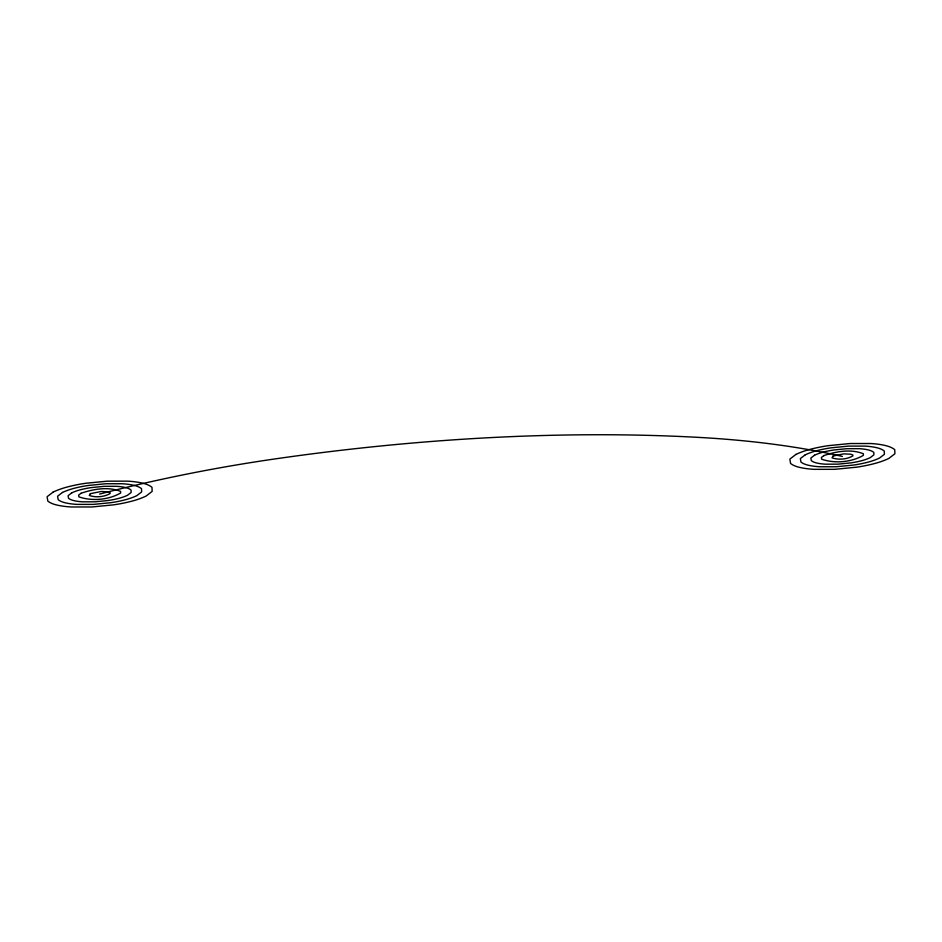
<?xml version="1.0" encoding="UTF-8"?>
<svg xmlns="http://www.w3.org/2000/svg" width="942" height="942" viewBox="0 0 942 942"><rect width="100%" height="100%" fill="white"/><g stroke="black" fill="none" stroke-linecap="round" stroke-linejoin="round"><path stroke-width="1.41" d="M99.616 494.067A627.16 236.96 -9.9 0 1 276.324 458.73A947.464 357.995 -9.9 0 1 698.104 437.359A627.16 236.96 -9.9 0 1 842.383 456.434M53.188 492.054L47.1 496.728L47.818 501.062A40.047 15.131 -9.9 0 0 57.05 505.077A62.714 23.691 -9.9 0 0 71.474 506.984L91.927 506.973L113.652 504.841A62.714 23.691 -9.9 0 0 131.327 501.309A40.047 15.131 -9.9 0 0 146.045 496.093L152.145 491.406L151.992 487.32A42.52 16.061 -9.9 0 0 142.195 483.069A62.714 23.691 -9.9 0 0 127.771 481.162L107.306 481.174L85.592 483.293A62.714 23.691 -9.9 0 0 67.918 486.826A40.047 15.131 -9.9 0 0 53.188 492.054M62.478 492.454L57.603 496.198L58.18 499.672A32.04 12.105 -9.9 0 0 65.563 502.875A50.173 18.958 -9.9 0 0 77.103 504.394L93.47 504.394L110.85 502.687A50.173 18.958 -9.9 0 0 124.98 499.861A32.04 12.105 -9.9 0 0 136.767 495.68L141.641 491.936L141.512 488.674A34.018 12.858 -9.9 0 0 133.682 485.271A50.173 18.958 -9.9 0 0 122.142 483.741L105.775 483.752L88.395 485.448A50.173 18.958 -9.9 0 0 74.265 488.274A32.04 12.105 -9.9 0 0 62.478 492.454M71.769 492.854L68.107 495.669L68.542 498.271A24.021 9.079 -9.9 0 0 74.077 500.673A37.633 14.212 -9.9 0 0 82.731 501.815L95.012 501.815L108.036 500.532A37.633 14.212 -9.9 0 0 118.645 498.412A24.021 9.079 -9.9 0 0 127.476 495.28L131.138 492.478L131.044 490.017A25.516 9.644 -9.9 0 0 125.168 487.473A37.633 14.212 -9.9 0 0 116.514 486.319L104.232 486.331L91.197 487.603A37.633 14.212 -9.9 0 0 80.6 489.722A24.021 9.079 -9.9 0 0 71.769 492.854M81.047 493.267L78.61 495.139L78.904 496.87C92.069 501.403 108.566 499.955 120.635 493.007L120.564 491.371C108.083 486.413 93.446 489.039 81.047 493.267M90.338 493.667L89.266 495.468C95.849 497.741 104.091 497.011 110.12 493.537L110.096 492.725L108.142 491.865L101.159 491.488L90.338 493.667M795.955 454.409L789.855 459.095L790.573 463.429A40.047 15.131 -9.9 0 0 799.805 467.432A62.714 23.691 -9.9 0 0 814.229 469.34L834.694 469.328L856.408 467.208A62.714 23.691 -9.9 0 0 874.082 463.676A40.047 15.131 -9.9 0 0 888.812 458.448L894.9 453.773L894.747 449.687A42.52 16.061 -9.9 0 0 884.95 445.425A62.714 23.691 -9.9 0 0 870.526 443.517L850.073 443.529L828.348 445.66A62.714 23.691 -9.9 0 0 810.673 449.193A40.047 15.131 -9.9 0 0 795.955 454.409M805.233 454.821L800.359 458.566L800.936 462.027A32.04 12.105 -9.9 0 0 808.318 465.23A50.173 18.958 -9.9 0 0 819.858 466.761L836.225 466.749L853.605 465.054A50.173 18.958 -9.9 0 0 867.735 462.228A32.04 12.105 -9.9 0 0 879.522 458.048L884.397 454.303L884.279 451.03A34.018 12.858 -9.9 0 0 876.437 447.627A50.173 18.958 -9.9 0 0 864.897 446.108L848.53 446.108L831.15 447.815A50.173 18.958 -9.9 0 0 817.02 450.641A32.04 12.105 -9.9 0 0 805.233 454.821M814.524 455.222L810.862 458.024L811.298 460.626A24.021 9.079 -9.9 0 0 816.832 463.028A37.633 14.212 -9.9 0 0 825.486 464.182L837.768 464.171L850.803 462.899A37.633 14.212 -9.9 0 0 861.4 460.779A24.021 9.079 -9.9 0 0 870.231 457.647L873.893 454.833L873.799 452.384A25.516 9.644 -9.9 0 0 867.923 449.829A37.633 14.212 -9.9 0 0 859.269 448.686L846.988 448.686L833.964 449.97A37.633 14.212 -9.9 0 0 823.355 452.089A24.021 9.079 -9.9 0 0 814.524 455.222M823.803 455.622L821.365 457.494L821.659 459.225C834.836 463.758 851.332 462.31 863.39 455.363L863.331 453.738C850.85 448.769 836.202 451.406 823.803 455.622M833.093 456.022L832.022 457.836C838.604 460.096 846.858 459.378 852.887 455.904L852.851 455.08L850.897 454.232L843.914 453.856L833.093 456.022"/></g></svg>
